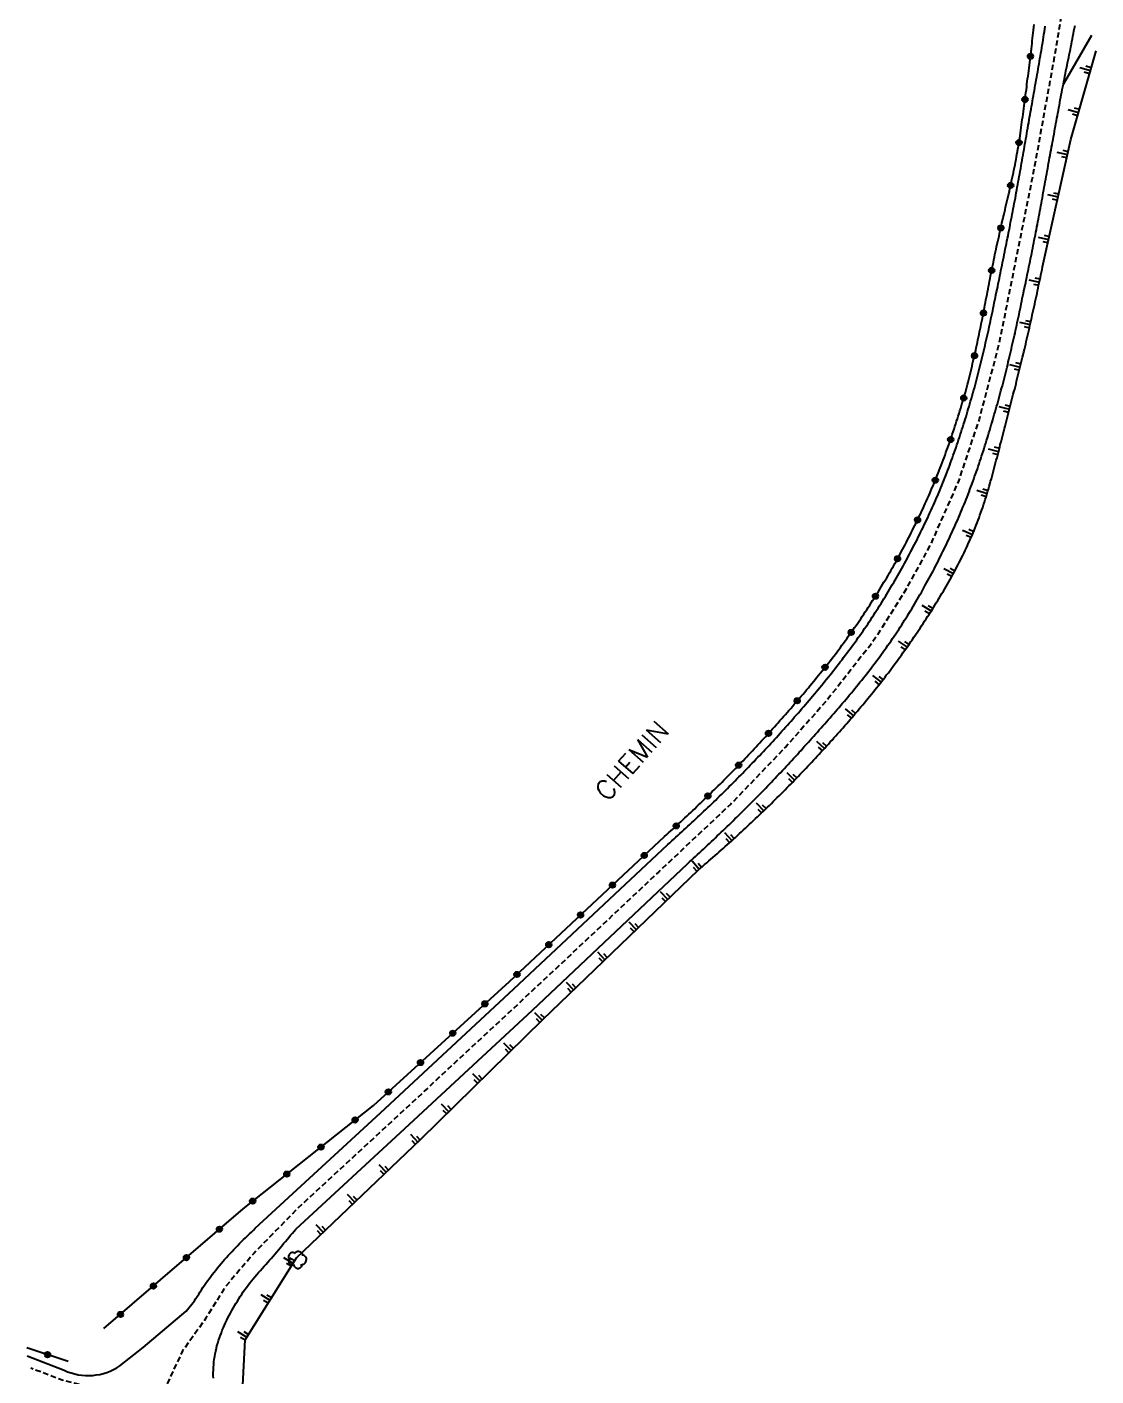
# Model space of a CAD drawing. Header units: millimetres. Extents: x 269514 to 270000, y 126091 to 127000.
# Drawn here: x 269593.7 to 269691.9, y 126585.6 to 126709.5 of the extents above; entities that cross this region are included whole.
import ezdxf
from ezdxf.enums import TextEntityAlignment as Align

# ---------------------------------------------------------------- set-up
doc = ezdxf.new("R2010")
doc.units = ezdxf.units.MM
doc.linetypes.add('DASHED', pattern=[0.75, 0.5, -0.25])
doc.layers.get('0').update_dxf_attribs({"linetype": 'CONTINUOUS'})
for name, color, linetype in [('W0001', 6, 'DASHED'), ('W0008', 7, 'CONTINUOUS'), ('W0211', 2, 'CONTINUOUS'), ('W0300', 7, 'CONTINUOUS'), ('W0302', 3, 'CONTINUOUS'), ('W0322', 7, 'CONTINUOUS'), ('W0989', 7, 'CONTINUOUS')]:
    doc.layers.add(name, color=color, linetype=linetype)
doc.styles.get("Standard").update_dxf_attribs({"font": 'romans.shx', "width": 0.85})

# ---------------------------------------------------------------- blocks, each defined once
blk = doc.blocks.new('T300')
for p, q in [((-0.8, 0.51), (-0.86, 0.34)), ((-0.86, 0.34), (-0.86, 0.17)), ((-0.86, 0.17), (-0.74, 0.06)), ((-0.69, 0.63), (-0.8, 0.51)), ((-0.8, -0.06), (-0.74, 0.06)), ((-0.74, 0.06), (-0.69, 0.11)), ((-0.57, 0.69), (-0.69, 0.63)), ((-0.46, 0.69), (-0.57, 0.69)), ((-0.29, 0.63), (-0.46, 0.69)), ((-0.29, 0.63), (-0.17, 0.74)), ((-0.23, 0.57), (-0.29, 0.63)), ((-0.17, 0.74), (-0.06, 0.8)), ((-0.06, 0.8), (0.06, 0.8)), ((0.06, 0.8), (0.23, 0.74)), ((0.23, 0.74), (0.34, 0.63)), ((0.34, 0.63), (0.4, 0.51)), ((0.46, 0.46), (0.34, 0.46)), ((0.4, 0.51), (0.4, 0.46)), ((0.57, 0.4), (0.46, 0.46)), ((0.57, 0.4), (0.69, 0.29)), ((0.69, 0.29), (0.74, 0.17)), ((0.74, 0.06), (0.69, -0.17)), ((0.74, 0.17), (0.74, 0.06)), ((-0.8, -0.17), (-0.8, -0.06)), ((-0.8, -0.23), (-0.8, -0.17)), ((-0.74, -0.34), (-0.8, -0.23)), ((-0.69, -0.4), (-0.74, -0.34)), ((-0.51, -0.46), (-0.69, -0.4)), ((-0.4, -0.46), (-0.51, -0.46)), ((-0.4, -0.46), (-0.34, -0.46)), ((-0.34, -0.46), (-0.34, -0.4)), ((-0.34, -0.51), (-0.34, -0.46)), ((-0.29, -0.63), (-0.34, -0.51)), ((-0.17, -0.74), (-0.29, -0.63)), ((-0.06, -0.8), (-0.17, -0.74)), ((0.06, -0.8), (-0.06, -0.8)), ((0.17, -0.74), (0.06, -0.8)), ((0.23, -0.69), (0.17, -0.74)), ((0.29, -0.46), (0.23, -0.46)), ((0.29, -0.63), (0.23, -0.69)), ((0.46, -0.4), (0.29, -0.46)), ((0.34, -0.51), (0.29, -0.63)), ((0.34, -0.51), (0.34, -0.46)), ((0.57, -0.34), (0.46, -0.4)), ((0.63, -0.29), (0.57, -0.34)), ((0.69, -0.17), (0.63, -0.29))]:
    blk.add_line(p, q)
blk = doc.blocks.new('t322o')
at = {"color": 0, "linetype": 'Continuous'}
for radius in [0.25, 0.15]:
    blk.add_circle((0, 0), radius, dxfattribs=at)
blk = doc.blocks.new('t211o')
at = {"color": 0, "linetype": 'Continuous'}
for p, q in [((-0.29, 0.5), (-0.29, 0)), ((0, 1), (0, 0)), ((0.29, 0.5), (0.29, 0))]:
    blk.add_line(p, q, dxfattribs=at)

msp = doc.modelspace()

# ---------------------------------------------------------------- linework, layer by layer
at = {"layer": 'W0001', "flags": 128}
msp.add_lwpolyline([(269688.36, 126803), (269684.73, 126802.87), (269681.31, 126802.26), (269678.94, 126801.48), (269676.88, 126798.99), (269676.99, 126797.18), (269677.14, 126793.18), (269677.68, 126788.22), (269679.99, 126777.15), (269682.22, 126768.38), (269683.85, 126761.38), (269685.93, 126751.89), (269687.47, 126744.32), (269688.7, 126737.89), (269689.51, 126732.42), (269689.95, 126726.38), (269689.74, 126719.08), (269689.1, 126712.66), (269688.1, 126706.76), (269686.29, 126696.72), (269683, 126680.31), (269681.19, 126673.44), (269679.29, 126667.76), (269676.73, 126661.95), (269674.35, 126657.6), (269671.39, 126652.94), (269667.19, 126647.61), (269663.46, 126643.39), (269658.39, 126638.11), (269651.77, 126631.88), (269641.19, 126621.92), (269630.24, 126611.73), (269618.64, 126601.01), (269614.6, 126596.86), (269611.92, 126593.72), (269610.19, 126590.89), (269608.04, 126587.88), (269606.32, 126584.24), (269600.78, 126584.24), (269597.06, 126585.16), (269594.09, 126586.3)], dxfattribs=at)
at = {"layer": 'W0008', "flags": 128}
msp.add_lwpolyline([(269593.77, 126587.42), (269597.17, 126586.1, 0.261838), (269602.29, 126586.51), (269604.42, 126588.18), (269608.37, 126591.54), (269609.12, 126592.49), (269609.25, 126592.69), (269609.39, 126592.89), (269609.52, 126593.1), (269609.65, 126593.3), (269609.78, 126593.5), (269609.91, 126593.71), (269610.05, 126593.91), (269610.18, 126594.11), (269610.32, 126594.31), (269610.47, 126594.5), (269610.62, 126594.71), (269610.77, 126594.91), (269610.93, 126595.11), (269611.08, 126595.31), (269611.24, 126595.51), (269611.4, 126595.7), (269611.57, 126595.9), (269611.74, 126596.09), (269611.9, 126596.27), (269612.07, 126596.46), (269612.24, 126596.65), (269612.41, 126596.83), (269612.58, 126597.02), (269612.76, 126597.2), (269612.93, 126597.38), (269613.11, 126597.56), (269613.28, 126597.74), (269613.46, 126597.92), (269613.64, 126598.1), (269613.81, 126598.27), (269613.99, 126598.45), (269614.18, 126598.63), (269614.36, 126598.8), (269614.54, 126598.97), (269614.72, 126599.14), (269626.23, 126609.76), (269638.45, 126621.13), (269652.59, 126634.39), (269652.78, 126634.55), (269652.96, 126634.72), (269653.15, 126634.89), (269653.34, 126635.06), (269653.52, 126635.22), (269653.71, 126635.39), (269653.89, 126635.56), (269654.08, 126635.73), (269654.26, 126635.9), (269654.45, 126636.07), (269654.63, 126636.24), (269654.82, 126636.41), (269655, 126636.58), (269655.18, 126636.75), (269655.37, 126636.92), (269655.55, 126637.09), (269655.73, 126637.26), (269655.91, 126637.44), (269656.1, 126637.61), (269656.28, 126637.78), (269656.46, 126637.96), (269656.64, 126638.13), (269656.82, 126638.3), (269657, 126638.48), (269657.18, 126638.65), (269657.36, 126638.83), (269657.54, 126639), (269657.71, 126639.18), (269657.89, 126639.35), (269658.07, 126639.53), (269658.25, 126639.71), (269658.42, 126639.88), (269658.6, 126640.06), (269658.78, 126640.24), (269658.95, 126640.42), (269659.13, 126640.6), (269659.31, 126640.77), (269659.48, 126640.95), (269659.65, 126641.13), (269659.83, 126641.31), (269660, 126641.49), (269660.18, 126641.67), (269660.35, 126641.85), (269660.52, 126642.03), (269660.7, 126642.22), (269660.87, 126642.4), (269661.04, 126642.58), (269661.21, 126642.76), (269661.38, 126642.95), (269661.55, 126643.13), (269661.73, 126643.31), (269661.9, 126643.5), (269662.07, 126643.68), (269662.24, 126643.86), (269662.4, 126644.05), (269662.57, 126644.23), (269662.74, 126644.42), (269662.91, 126644.61), (269663.08, 126644.79), (269663.25, 126644.98), (269663.41, 126645.17), (269663.58, 126645.35), (269663.75, 126645.54), (269663.92, 126645.73), (269664.09, 126645.92), (269664.25, 126646.11), (269664.42, 126646.3), (269664.59, 126646.49), (269664.75, 126646.68), (269664.92, 126646.87), (269665.08, 126647.06), (269665.25, 126647.25), (269665.41, 126647.45), (269665.58, 126647.64), (269665.74, 126647.83), (269665.9, 126648.02), (269666.07, 126648.22), (269666.23, 126648.41), (269666.39, 126648.6), (269666.55, 126648.8), (269666.71, 126648.99), (269666.87, 126649.19), (269667.03, 126649.38), (269667.19, 126649.58), (269667.35, 126649.78), (269667.51, 126649.97), (269667.67, 126650.17), (269667.82, 126650.37), (269667.98, 126650.57), (269668.13, 126650.76), (269668.29, 126650.96), (269668.44, 126651.16), (269668.6, 126651.36), (269668.75, 126651.56), (269668.9, 126651.77), (269669.05, 126651.97), (269669.21, 126652.17), (269669.36, 126652.37), (269669.51, 126652.58), (269669.65, 126652.78), (269669.8, 126652.98), (269669.95, 126653.19), (269670.1, 126653.4), (269670.24, 126653.6), (269670.39, 126653.81), (269670.53, 126654.02), (269670.68, 126654.23), (269670.82, 126654.43), (269670.96, 126654.64), (269671.1, 126654.85), (269671.24, 126655.06), (269671.38, 126655.27), (269671.51, 126655.48), (269671.65, 126655.69), (269671.78, 126655.9), (269671.92, 126656.11), (269672.05, 126656.32), (269672.19, 126656.53), (269672.32, 126656.74), (269672.45, 126656.96), (269672.58, 126657.17), (269672.71, 126657.38), (269672.84, 126657.59), (269672.97, 126657.81), (269673.09, 126658.02), (269673.22, 126658.24), (269673.35, 126658.45), (269673.47, 126658.67), (269673.6, 126658.88), (269673.72, 126659.1), (269673.84, 126659.32), (269673.97, 126659.53), (269674.09, 126659.75), (269674.21, 126659.97), (269674.33, 126660.19), (269674.45, 126660.41), (269674.57, 126660.63), (269674.68, 126660.85), (269674.8, 126661.07), (269674.92, 126661.29), (269675.03, 126661.51), (269675.15, 126661.73), (269675.26, 126661.95), (269675.38, 126662.17), (269675.49, 126662.39), (269675.6, 126662.62), (269675.71, 126662.84), (269675.82, 126663.06), (269675.93, 126663.29), (269676.04, 126663.51), (269676.15, 126663.74), (269676.26, 126663.96), (269676.37, 126664.19), (269676.47, 126664.41), (269676.58, 126664.64), (269676.68, 126664.87), (269676.79, 126665.09), (269676.89, 126665.32), (269676.99, 126665.55), (269677.09, 126665.77), (269677.19, 126666), (269677.29, 126666.23), (269677.39, 126666.46), (269677.49, 126666.68), (269677.58, 126666.91), (269677.68, 126667.14), (269677.77, 126667.37), (269677.86, 126667.6), (269677.96, 126667.83), (269678.05, 126668.06), (269678.14, 126668.29), (269678.22, 126668.52), (269678.31, 126668.76), (269678.4, 126668.99), (269678.49, 126669.22), (269678.57, 126669.45), (269678.66, 126669.68), (269678.74, 126669.92), (269678.82, 126670.15), (269678.91, 126670.38), (269678.99, 126670.62), (269679.07, 126670.85), (269679.15, 126671.09), (269679.23, 126671.32), (269679.31, 126671.55), (269679.39, 126671.79), (269679.46, 126672.03), (269679.54, 126672.26), (269679.62, 126672.5), (269679.69, 126672.73), (269679.77, 126672.97), (269679.84, 126673.21), (269679.91, 126673.44), (269679.99, 126673.68), (269680.06, 126673.92), (269680.13, 126674.15), (269680.2, 126674.39), (269680.27, 126674.63), (269680.34, 126674.87), (269680.41, 126675.1), (269680.48, 126675.35), (269680.55, 126675.59), (269680.62, 126675.83), (269680.69, 126676.07), (269680.76, 126676.32), (269680.82, 126676.56), (269680.89, 126676.8), (269680.95, 126677.04), (269681.02, 126677.29), (269681.08, 126677.53), (269681.14, 126677.77), (269681.21, 126678.02), (269681.27, 126678.26), (269681.33, 126678.51), (269681.39, 126678.75), (269681.45, 126679), (269681.51, 126679.24), (269681.57, 126679.48), (269681.62, 126679.73), (269681.68, 126679.97), (269681.74, 126680.22), (269681.79, 126680.46), (269681.85, 126680.71), (269681.9, 126680.95), (269681.96, 126681.2), (269682.01, 126681.45), (269682.07, 126681.69), (269682.12, 126681.94), (269682.17, 126682.18), (269682.23, 126682.43), (269682.28, 126682.67), (269682.33, 126682.92), (269682.39, 126683.17), (269682.44, 126683.41), (269682.49, 126683.66), (269682.54, 126683.91), (269682.59, 126684.15), (269682.64, 126684.4), (269682.69, 126684.64), (269682.74, 126684.89), (269682.79, 126685.14), (269682.85, 126685.38), (269682.9, 126685.63), (269682.95, 126685.88), (269683, 126686.12), (269683.05, 126686.37), (269683.1, 126686.62), (269683.15, 126686.86), (269683.2, 126687.11), (269683.25, 126687.36), (269683.3, 126687.6), (269683.35, 126687.85), (269683.4, 126688.1), (269683.45, 126688.34), (269683.5, 126688.59), (269683.55, 126688.83), (269683.6, 126689.08), (269683.65, 126689.33), (269683.7, 126689.57), (269683.75, 126689.82), (269683.8, 126690.07), (269683.85, 126690.31), (269683.9, 126690.56), (269683.95, 126690.81), (269684, 126691.05), (269684.05, 126691.3), (269684.09, 126691.55), (269684.14, 126691.79), (269684.19, 126692.04), (269684.24, 126692.29), (269684.28, 126692.53), (269684.33, 126692.78), (269684.38, 126693.03), (269684.42, 126693.27), (269684.47, 126693.52), (269684.52, 126693.77), (269684.56, 126694.02), (269684.61, 126694.26), (269684.65, 126694.51), (269684.7, 126694.76), (269684.74, 126695), (269684.79, 126695.25), (269684.83, 126695.5), (269684.88, 126695.75), (269684.92, 126695.99), (269684.97, 126696.24), (269685.01, 126696.49), (269685.05, 126696.74), (269685.1, 126696.98), (269685.14, 126697.23), (269685.18, 126697.48), (269685.23, 126697.73), (269685.27, 126697.97), (269685.32, 126698.22), (269685.36, 126698.47), (269685.4, 126698.72), (269685.45, 126698.96), (269685.49, 126699.21), (269685.53, 126699.46), (269685.57, 126699.71), (269685.62, 126699.95), (269685.66, 126700.2), (269685.7, 126700.45), (269685.75, 126700.69), (269685.79, 126700.94), (269685.83, 126701.18), (269685.88, 126701.43), (269685.92, 126701.67), (269685.96, 126701.92), (269686.01, 126702.17), (269686.05, 126702.41), (269686.09, 126702.66), (269686.14, 126702.9), (269686.18, 126703.15), (269686.22, 126703.39), (269686.27, 126703.64), (269686.31, 126703.88), (269686.35, 126704.13), (269686.4, 126704.37), (269686.44, 126704.62), (269686.49, 126704.87), (269686.53, 126705.11), (269686.57, 126705.36), (269686.61, 126705.6), (269686.66, 126705.85), (269686.7, 126706.09), (269686.74, 126706.34), (269686.78, 126706.59), (269686.83, 126706.83), (269686.87, 126707.08), (269686.91, 126707.32), (269686.95, 126707.57), (269686.99, 126707.82), (269687.03, 126708.06), (269687.07, 126708.31), (269687.11, 126708.55), (269687.15, 126708.8), (269687.19, 126709.05), (269687.23, 126709.29), (269687.27, 126709.54)], format="xyb", dxfattribs=at)
msp.add_lwpolyline([(269610.87, 126585.39), (269610.86, 126585.63), (269610.86, 126585.88), (269610.87, 126586.13), (269610.88, 126586.37), (269610.9, 126586.62), (269610.92, 126586.87), (269610.95, 126587.12), (269610.99, 126587.37), (269611.03, 126587.62), (269611.08, 126587.87), (269611.14, 126588.12), (269611.2, 126588.36), (269611.27, 126588.6), (269611.34, 126588.84), (269611.42, 126589.08), (269611.51, 126589.32), (269611.6, 126589.55), (269611.69, 126589.79), (269611.79, 126590.02), (269611.89, 126590.24), (269611.99, 126590.47), (269612.1, 126590.7), (269612.21, 126590.92), (269612.33, 126591.14), (269612.45, 126591.36), (269612.57, 126591.58), (269612.69, 126591.8), (269612.82, 126592.02), (269612.94, 126592.24), (269613.07, 126592.46), (269613.2, 126592.67), (269613.33, 126592.89), (269613.47, 126593.1), (269613.61, 126593.31), (269613.75, 126593.52), (269613.9, 126593.72), (269614.05, 126593.92), (269614.21, 126594.12), (269614.37, 126594.32), (269614.53, 126594.51), (269614.69, 126594.7), (269614.85, 126594.89), (269615.02, 126595.08), (269615.19, 126595.27), (269615.35, 126595.46), (269615.52, 126595.65), (269615.69, 126595.83), (269615.86, 126596.02), (269616.03, 126596.21), (269616.2, 126596.4), (269616.36, 126596.59), (269616.52, 126596.78), (269616.69, 126596.97), (269616.84, 126597.16), (269617, 126597.35), (269617.16, 126597.54), (269617.32, 126597.74), (269617.48, 126597.93), (269617.64, 126598.12), (269617.8, 126598.31), (269617.96, 126598.5), (269618.12, 126598.69), (269618.28, 126598.88), (269618.44, 126599.07), (269628.44, 126608.31), (269640.19, 126619.18), (269654.4, 126632.63), (269654.58, 126632.79), (269654.77, 126632.96), (269654.95, 126633.13), (269655.14, 126633.3), (269655.32, 126633.47), (269655.51, 126633.64), (269655.69, 126633.81), (269655.87, 126633.98), (269656.06, 126634.15), (269656.24, 126634.32), (269656.42, 126634.49), (269656.6, 126634.66), (269656.79, 126634.83), (269656.97, 126635), (269657.15, 126635.18), (269657.33, 126635.35), (269657.51, 126635.52), (269657.69, 126635.69), (269657.87, 126635.87), (269658.05, 126636.04), (269658.23, 126636.21), (269658.41, 126636.39), (269658.59, 126636.56), (269658.77, 126636.74), (269658.95, 126636.91), (269659.13, 126637.09), (269659.3, 126637.26), (269659.48, 126637.44), (269659.66, 126637.62), (269659.84, 126637.79), (269660.01, 126637.97), (269660.19, 126638.15), (269660.36, 126638.32), (269660.54, 126638.5), (269660.72, 126638.68), (269660.89, 126638.86), (269661.07, 126639.04), (269661.24, 126639.21), (269661.41, 126639.39), (269661.59, 126639.57), (269661.76, 126639.75), (269661.94, 126639.93), (269662.11, 126640.11), (269662.28, 126640.29), (269662.45, 126640.48), (269662.63, 126640.66), (269662.8, 126640.84), (269662.97, 126641.02), (269663.14, 126641.2), (269663.31, 126641.38), (269663.48, 126641.57), (269663.65, 126641.75), (269663.82, 126641.93), (269663.99, 126642.12), (269664.16, 126642.3), (269664.33, 126642.49), (269664.5, 126642.67), (269664.67, 126642.86), (269664.84, 126643.04), (269665.01, 126643.23), (269665.17, 126643.41), (269665.34, 126643.6), (269665.51, 126643.78), (269665.68, 126643.97), (269665.84, 126644.16), (269666.01, 126644.35), (269666.18, 126644.53), (269666.34, 126644.72), (269666.51, 126644.91), (269666.68, 126645.1), (269666.84, 126645.28), (269667.01, 126645.47), (269667.18, 126645.66), (269667.34, 126645.85), (269667.51, 126646.04), (269667.67, 126646.23), (269667.84, 126646.42), (269668, 126646.6), (269668.16, 126646.79), (269668.33, 126646.98), (269668.49, 126647.18), (269668.65, 126647.37), (269668.82, 126647.56), (269668.98, 126647.75), (269669.14, 126647.94), (269669.3, 126648.13), (269669.46, 126648.33), (269669.62, 126648.52), (269669.78, 126648.71), (269669.94, 126648.91), (269670.1, 126649.1), (269670.25, 126649.3), (269670.41, 126649.49), (269670.57, 126649.69), (269670.72, 126649.88), (269670.88, 126650.08), (269671.03, 126650.28), (269671.19, 126650.48), (269671.34, 126650.68), (269671.49, 126650.88), (269671.64, 126651.08), (269671.79, 126651.28), (269671.94, 126651.48), (269672.09, 126651.68), (269672.24, 126651.88), (269672.39, 126652.08), (269672.53, 126652.29), (269672.68, 126652.49), (269672.82, 126652.7), (269672.97, 126652.9), (269673.11, 126653.11), (269673.25, 126653.32), (269673.39, 126653.53), (269673.54, 126653.74), (269673.67, 126653.94), (269673.81, 126654.15), (269673.95, 126654.36), (269674.08, 126654.57), (269674.22, 126654.78), (269674.35, 126654.99), (269674.48, 126655.2), (269674.61, 126655.41), (269674.75, 126655.62), (269674.88, 126655.84), (269675.01, 126656.05), (269675.13, 126656.26), (269675.26, 126656.48), (269675.39, 126656.69), (269675.51, 126656.9), (269675.64, 126657.12), (269675.76, 126657.33), (269675.89, 126657.55), (269676.01, 126657.77), (269676.13, 126657.98), (269676.25, 126658.2), (269676.37, 126658.42), (269676.49, 126658.64), (269676.61, 126658.85), (269676.73, 126659.07), (269676.84, 126659.29), (269676.96, 126659.51), (269677.08, 126659.73), (269677.19, 126659.95), (269677.3, 126660.17), (269677.42, 126660.4), (269677.53, 126660.62), (269677.64, 126660.84), (269677.75, 126661.06), (269677.86, 126661.29), (269677.97, 126661.51), (269678.08, 126661.73), (269678.19, 126661.96), (269678.29, 126662.18), (269678.4, 126662.41), (269678.51, 126662.63), (269678.61, 126662.86), (269678.72, 126663.09), (269678.82, 126663.31), (269678.92, 126663.54), (269679.02, 126663.77), (269679.13, 126663.99), (269679.23, 126664.22), (269679.33, 126664.45), (269679.42, 126664.68), (269679.52, 126664.91), (269679.62, 126665.14), (269679.71, 126665.38), (269679.81, 126665.61), (269679.9, 126665.84), (269679.99, 126666.07), (269680.09, 126666.3), (269680.18, 126666.54), (269680.27, 126666.77), (269680.35, 126667), (269680.44, 126667.24), (269680.53, 126667.47), (269680.61, 126667.71), (269680.7, 126667.94), (269680.78, 126668.18), (269680.86, 126668.41), (269680.95, 126668.65), (269681.03, 126668.88), (269681.11, 126669.12), (269681.19, 126669.36), (269681.27, 126669.59), (269681.35, 126669.83), (269681.42, 126670.07), (269681.5, 126670.31), (269681.58, 126670.54), (269681.65, 126670.78), (269681.73, 126671.02), (269681.8, 126671.26), (269681.88, 126671.5), (269681.95, 126671.74), (269682.02, 126671.97), (269682.1, 126672.21), (269682.17, 126672.45), (269682.24, 126672.69), (269682.31, 126672.93), (269682.38, 126673.17), (269682.45, 126673.41), (269682.52, 126673.65), (269682.59, 126673.89), (269682.66, 126674.13), (269682.73, 126674.37), (269682.8, 126674.61), (269682.87, 126674.85), (269682.94, 126675.09), (269683, 126675.33), (269683.07, 126675.57), (269683.13, 126675.81), (269683.2, 126676.05), (269683.26, 126676.29), (269683.33, 126676.53), (269683.39, 126676.77), (269683.45, 126677.02), (269683.51, 126677.26), (269683.58, 126677.5), (269683.64, 126677.74), (269683.7, 126677.98), (269683.76, 126678.22), (269683.82, 126678.46), (269683.87, 126678.71), (269683.93, 126678.95), (269683.99, 126679.19), (269684.05, 126679.43), (269684.1, 126679.67), (269684.16, 126679.92), (269684.21, 126680.16), (269684.27, 126680.4), (269684.33, 126680.64), (269684.38, 126680.89), (269684.43, 126681.13), (269684.49, 126681.37), (269684.54, 126681.61), (269684.59, 126681.86), (269684.65, 126682.1), (269684.7, 126682.34), (269684.75, 126682.59), (269684.8, 126682.83), (269684.86, 126683.07), (269684.91, 126683.32), (269684.96, 126683.56), (269685.01, 126683.8), (269685.06, 126684.05), (269685.11, 126684.29), (269685.16, 126684.53), (269685.21, 126684.78), (269685.26, 126685.02), (269685.31, 126685.26), (269685.37, 126685.51), (269685.42, 126685.75), (269685.47, 126686), (269685.52, 126686.24), (269685.57, 126686.48), (269685.62, 126686.73), (269685.67, 126686.97), (269685.72, 126687.21), (269685.77, 126687.46), (269685.82, 126687.7), (269685.87, 126687.94), (269685.92, 126688.19), (269685.97, 126688.43), (269686.02, 126688.68), (269686.07, 126688.92), (269686.12, 126689.16), (269686.17, 126689.4), (269686.22, 126689.65), (269686.26, 126689.89), (269686.31, 126690.13), (269686.36, 126690.38), (269686.41, 126690.62), (269686.45, 126690.86), (269686.5, 126691.11), (269686.55, 126691.35), (269686.59, 126691.59), (269686.64, 126691.84), (269686.69, 126692.08), (269686.73, 126692.33), (269686.78, 126692.57), (269686.82, 126692.81), (269686.87, 126693.06), (269686.91, 126693.3), (269686.96, 126693.55), (269687, 126693.79), (269687.05, 126694.03), (269687.09, 126694.28), (269687.13, 126694.52), (269687.18, 126694.77), (269687.22, 126695.01), (269687.27, 126695.25), (269687.31, 126695.5), (269687.36, 126695.74), (269687.4, 126695.99), (269687.44, 126696.23), (269687.49, 126696.47), (269687.53, 126696.72), (269687.57, 126696.96), (269687.62, 126697.21), (269687.66, 126697.45), (269687.71, 126697.69), (269687.75, 126697.94), (269687.8, 126698.18), (269687.84, 126698.43), (269687.89, 126698.67), (269687.93, 126698.91), (269687.98, 126699.16), (269688.02, 126699.4), (269688.07, 126699.64), (269688.11, 126699.89), (269688.16, 126700.13), (269688.2, 126700.37), (269688.25, 126700.61), (269688.29, 126700.85), (269688.34, 126701.09), (269688.38, 126701.33), (269688.43, 126701.57), (269688.47, 126701.81), (269688.52, 126702.05), (269688.56, 126702.29), (269688.61, 126702.54), (269688.65, 126702.78), (269688.7, 126703.02), (269688.74, 126703.26), (269688.79, 126703.5), (269688.83, 126703.74), (269688.88, 126703.98), (269688.93, 126704.22), (269688.97, 126704.46), (269689.02, 126704.71), (269689.07, 126704.96), (269689.12, 126705.2), (269689.17, 126705.45), (269689.22, 126705.69), (269689.27, 126705.94), (269689.32, 126706.18), (269689.37, 126706.43), (269689.42, 126706.67), (269689.47, 126706.92), (269689.52, 126707.16), (269689.57, 126707.41), (269689.62, 126707.65), (269689.67, 126707.9), (269689.72, 126708.14), (269689.76, 126708.39), (269689.81, 126708.63), (269689.86, 126708.88), (269689.9, 126709.13), (269689.95, 126709.37), (269690, 126709.62)], dxfattribs=at)
at = {"layer": 'W0211', "flags": 128}
msp.add_lwpolyline([(269688.93, 126704.23), (269691.53, 126708.73)], dxfattribs=at)
at = {"layer": 'W0302', "flags": 128}
msp.add_lwpolyline([(269613.41, 126581.73), (269613.78, 126588.89), (269618.49, 126596.43), (269629.93, 126607.32), (269641.12, 126618.32), (269655.41, 126632.06), (269655.6, 126632.22), (269655.79, 126632.38), (269655.98, 126632.55), (269656.18, 126632.71), (269656.37, 126632.88), (269656.56, 126633.04), (269656.75, 126633.21), (269656.94, 126633.37), (269657.13, 126633.54), (269657.32, 126633.71), (269657.51, 126633.87), (269657.69, 126634.04), (269657.88, 126634.21), (269658.07, 126634.38), (269658.26, 126634.54), (269658.45, 126634.71), (269658.63, 126634.88), (269658.82, 126635.05), (269659, 126635.22), (269659.19, 126635.39), (269659.38, 126635.56), (269659.56, 126635.73), (269659.75, 126635.9), (269659.93, 126636.08), (269660.11, 126636.25), (269660.3, 126636.42), (269660.48, 126636.59), (269660.66, 126636.77), (269660.85, 126636.94), (269661.03, 126637.11), (269661.21, 126637.29), (269661.39, 126637.46), (269661.57, 126637.64), (269661.75, 126637.81), (269661.93, 126637.99), (269662.11, 126638.17), (269662.29, 126638.34), (269662.47, 126638.52), (269662.65, 126638.7), (269662.83, 126638.87), (269663.01, 126639.05), (269663.19, 126639.23), (269663.37, 126639.41), (269663.54, 126639.59), (269663.72, 126639.77), (269663.9, 126639.95), (269664.07, 126640.13), (269664.25, 126640.31), (269664.42, 126640.49), (269664.6, 126640.67), (269664.77, 126640.85), (269664.95, 126641.03), (269665.12, 126641.22), (269665.3, 126641.4), (269665.47, 126641.58), (269665.64, 126641.77), (269665.82, 126641.95), (269665.99, 126642.13), (269666.16, 126642.32), (269666.33, 126642.5), (269666.5, 126642.69), (269666.67, 126642.87), (269666.84, 126643.06), (269667.02, 126643.25), (269667.18, 126643.43), (269667.35, 126643.62), (269667.52, 126643.81), (269667.69, 126643.99), (269667.86, 126644.18), (269668.03, 126644.37), (269668.2, 126644.56), (269668.36, 126644.74), (269668.53, 126644.93), (269668.7, 126645.12), (269668.86, 126645.31), (269669.03, 126645.5), (269669.19, 126645.69), (269669.36, 126645.88), (269669.52, 126646.07), (269669.69, 126646.26), (269669.85, 126646.45), (269670.01, 126646.64), (269670.18, 126646.84), (269670.34, 126647.03), (269670.5, 126647.22), (269670.66, 126647.42), (269670.82, 126647.61), (269670.98, 126647.8), (269671.14, 126648), (269671.3, 126648.19), (269671.46, 126648.39), (269671.62, 126648.59), (269671.77, 126648.78), (269671.93, 126648.98), (269672.09, 126649.18), (269672.24, 126649.37), (269672.4, 126649.57), (269672.55, 126649.77), (269672.7, 126649.97), (269672.86, 126650.17), (269673.01, 126650.37), (269673.16, 126650.57), (269673.31, 126650.77), (269673.46, 126650.98), (269673.61, 126651.18), (269673.76, 126651.38), (269673.91, 126651.59), (269674.06, 126651.79), (269674.2, 126652), (269674.35, 126652.2), (269674.5, 126652.41), (269674.64, 126652.61), (269674.79, 126652.82), (269674.93, 126653.03), (269675.07, 126653.23), (269675.21, 126653.44), (269675.35, 126653.65), (269675.49, 126653.86), (269675.63, 126654.06), (269675.77, 126654.27), (269675.91, 126654.48), (269676.05, 126654.69), (269676.19, 126654.9), (269676.32, 126655.11), (269676.46, 126655.32), (269676.6, 126655.53), (269676.73, 126655.74), (269676.87, 126655.95), (269677, 126656.16), (269677.13, 126656.37), (269677.26, 126656.59), (269677.39, 126656.8), (269677.52, 126657.01), (269677.65, 126657.23), (269677.78, 126657.44), (269677.91, 126657.66), (269678.04, 126657.87), (269678.16, 126658.09), (269678.29, 126658.3), (269678.41, 126658.52), (269678.53, 126658.74), (269678.65, 126658.96), (269678.78, 126659.18), (269678.89, 126659.4), (269679.01, 126659.62), (269679.13, 126659.84), (269679.25, 126660.06), (269679.36, 126660.28), (269679.47, 126660.5), (269679.59, 126660.73), (269679.7, 126660.95), (269679.81, 126661.18), (269679.92, 126661.4), (269680.02, 126661.63), (269680.13, 126661.86), (269680.23, 126662.09), (269680.34, 126662.32), (269680.44, 126662.55), (269680.54, 126662.78), (269680.64, 126663.01), (269680.73, 126663.24), (269680.83, 126663.47), (269680.92, 126663.71), (269681.01, 126663.94), (269681.1, 126664.18), (269681.19, 126664.41), (269681.27, 126664.65), (269681.36, 126664.88), (269681.44, 126665.12), (269681.52, 126665.36), (269681.6, 126665.59), (269681.68, 126665.83), (269681.75, 126666.07), (269681.83, 126666.31), (269681.9, 126666.55), (269681.97, 126666.79), (269682.05, 126667.02), (269682.12, 126667.26), (269682.19, 126667.5), (269682.25, 126667.75), (269682.32, 126667.99), (269682.39, 126668.23), (269682.45, 126668.47), (269682.52, 126668.71), (269682.58, 126668.95), (269682.65, 126669.19), (269682.71, 126669.44), (269682.77, 126669.68), (269682.84, 126669.92), (269682.9, 126670.16), (269682.96, 126670.41), (269683.02, 126670.65), (269683.08, 126670.89), (269683.14, 126671.13), (269683.21, 126671.38), (269683.27, 126671.62), (269683.33, 126671.86), (269683.39, 126672.1), (269683.45, 126672.35), (269683.51, 126672.59), (269683.57, 126672.83), (269683.64, 126673.07), (269683.7, 126673.32), (269683.76, 126673.56), (269683.82, 126673.8), (269683.89, 126674.04), (269683.95, 126674.28), (269684.02, 126674.53), (269684.08, 126674.77), (269684.14, 126675.01), (269684.21, 126675.25), (269684.27, 126675.5), (269684.33, 126675.74), (269684.39, 126675.98), (269684.46, 126676.22), (269684.52, 126676.47), (269684.58, 126676.71), (269684.64, 126676.95), (269684.7, 126677.19), (269684.76, 126677.44), (269684.82, 126677.68), (269684.88, 126677.92), (269684.94, 126678.17), (269685, 126678.41), (269685.06, 126678.65), (269685.12, 126678.9), (269685.18, 126679.14), (269685.24, 126679.38), (269685.29, 126679.63), (269685.35, 126679.87), (269685.41, 126680.11), (269685.47, 126680.36), (269685.52, 126680.6), (269685.58, 126680.84), (269685.64, 126681.09), (269685.69, 126681.33), (269685.75, 126681.58), (269685.81, 126681.82), (269685.86, 126682.06), (269685.92, 126682.31), (269685.97, 126682.55), (269686.03, 126682.8), (269686.08, 126683.04), (269686.14, 126683.28), (269686.19, 126683.53), (269686.24, 126683.77), (269686.3, 126684.02), (269686.35, 126684.26), (269686.4, 126684.51), (269686.46, 126684.75), (269686.51, 126685), (269686.56, 126685.24), (269686.61, 126685.49), (269686.66, 126685.73), (269686.72, 126685.98), (269686.77, 126686.22), (269686.82, 126686.47), (269686.87, 126686.71), (269686.92, 126686.96), (269686.97, 126687.2), (269687.02, 126687.45), (269689.61, 126699.16), (269691.93, 126707.3)], dxfattribs=at)
at = {"layer": 'W0322', "flags": 128}
for points in [[(269600.81, 126589.93), (269613.59, 126600.94), (269625.58, 126610.43), (269638.06, 126621.81), (269652.31, 126635.14), (269652.5, 126635.3), (269652.68, 126635.47), (269652.87, 126635.64), (269653.05, 126635.81), (269653.24, 126635.98), (269653.42, 126636.15), (269653.61, 126636.32), (269653.79, 126636.49), (269653.98, 126636.66), (269654.16, 126636.83), (269654.34, 126637), (269654.53, 126637.17), (269654.71, 126637.34), (269654.89, 126637.51), (269655.07, 126637.68), (269655.25, 126637.85), (269655.43, 126638.03), (269655.62, 126638.2), (269655.8, 126638.37), (269655.98, 126638.55), (269656.16, 126638.72), (269656.33, 126638.9), (269656.51, 126639.07), (269656.69, 126639.25), (269656.87, 126639.42), (269657.05, 126639.6), (269657.23, 126639.77), (269657.4, 126639.95), (269657.58, 126640.13), (269657.76, 126640.3), (269657.93, 126640.48), (269658.11, 126640.66), (269658.29, 126640.84), (269658.46, 126641.01), (269658.64, 126641.19), (269658.81, 126641.37), (269658.98, 126641.55), (269659.16, 126641.73), (269659.33, 126641.91), (269659.51, 126642.09), (269659.68, 126642.27), (269659.85, 126642.45), (269660.02, 126642.63), (269660.2, 126642.82), (269660.37, 126643), (269660.54, 126643.18), (269660.71, 126643.36), (269660.88, 126643.55), (269661.05, 126643.73), (269661.22, 126643.91), (269661.39, 126644.1), (269661.56, 126644.28), (269661.73, 126644.47), (269661.9, 126644.65), (269662.06, 126644.84), (269662.23, 126645.02), (269662.4, 126645.21), (269662.57, 126645.4), (269662.73, 126645.58), (269662.9, 126645.77), (269663.07, 126645.96), (269663.23, 126646.14), (269663.4, 126646.33), (269663.56, 126646.52), (269663.72, 126646.7), (269663.89, 126646.89), (269664.05, 126647.08), (269664.21, 126647.27), (269664.38, 126647.46), (269664.54, 126647.65), (269664.7, 126647.84), (269664.86, 126648.02), (269665.02, 126648.21), (269665.19, 126648.4), (269665.35, 126648.6), (269665.51, 126648.79), (269665.66, 126648.98), (269665.82, 126649.17), (269665.98, 126649.36), (269666.14, 126649.55), (269666.3, 126649.75), (269666.45, 126649.94), (269666.61, 126650.13), (269666.77, 126650.33), (269666.92, 126650.52), (269667.08, 126650.72), (269667.23, 126650.91), (269667.39, 126651.11), (269667.54, 126651.3), (269667.69, 126651.5), (269667.84, 126651.7), (269667.99, 126651.89), (269668.15, 126652.09), (269668.3, 126652.29), (269668.45, 126652.49), (269668.59, 126652.69), (269668.74, 126652.89), (269668.89, 126653.09), (269669.04, 126653.29), (269669.18, 126653.49), (269669.33, 126653.7), (269669.47, 126653.9), (269669.62, 126654.1), (269669.76, 126654.31), (269669.9, 126654.51), (269670.04, 126654.72), (269670.19, 126654.92), (269670.33, 126655.13), (269670.46, 126655.34), (269670.6, 126655.54), (269670.74, 126655.75), (269670.88, 126655.96), (269671.01, 126656.16), (269671.15, 126656.37), (269671.28, 126656.58), (269671.41, 126656.79), (269671.55, 126657), (269671.68, 126657.21), (269671.81, 126657.42), (269671.94, 126657.63), (269672.07, 126657.84), (269672.2, 126658.05), (269672.33, 126658.26), (269672.45, 126658.48), (269672.58, 126658.69), (269672.71, 126658.9), (269672.83, 126659.11), (269672.96, 126659.33), (269673.08, 126659.54), (269673.2, 126659.76), (269673.32, 126659.97), (269673.45, 126660.19), (269673.57, 126660.4), (269673.69, 126660.62), (269673.81, 126660.84), (269673.93, 126661.05), (269674.04, 126661.27), (269674.16, 126661.49), (269674.28, 126661.71), (269674.39, 126661.93), (269674.51, 126662.15), (269674.62, 126662.37), (269674.73, 126662.59), (269674.85, 126662.81), (269674.96, 126663.03), (269675.07, 126663.25), (269675.18, 126663.47), (269675.29, 126663.69), (269675.4, 126663.92), (269675.51, 126664.14), (269675.61, 126664.36), (269675.72, 126664.59), (269675.83, 126664.81), (269675.93, 126665.03), (269676.04, 126665.26), (269676.14, 126665.49), (269676.25, 126665.72), (269676.35, 126665.95), (269676.45, 126666.18), (269676.56, 126666.41), (269676.66, 126666.64), (269676.76, 126666.87), (269676.86, 126667.11), (269676.96, 126667.34), (269677.05, 126667.57), (269677.15, 126667.81), (269677.24, 126668.04), (269677.34, 126668.27), (269677.43, 126668.51), (269677.53, 126668.74), (269677.62, 126668.98), (269677.71, 126669.21), (269677.8, 126669.45), (269677.89, 126669.68), (269677.98, 126669.92), (269678.06, 126670.16), (269678.15, 126670.39), (269678.24, 126670.63), (269678.32, 126670.87), (269678.41, 126671.1), (269678.49, 126671.34), (269678.57, 126671.58), (269678.65, 126671.82), (269678.73, 126672.06), (269678.82, 126672.3), (269678.89, 126672.54), (269678.97, 126672.78), (269679.05, 126673.02), (269679.13, 126673.26), (269679.21, 126673.5), (269679.28, 126673.74), (269679.36, 126673.98), (269679.43, 126674.22), (269679.5, 126674.46), (269679.58, 126674.7), (269679.65, 126674.95), (269679.72, 126675.19), (269679.79, 126675.43), (269679.86, 126675.67), (269679.93, 126675.91), (269679.99, 126676.15), (269680.06, 126676.39), (269680.12, 126676.63), (269680.19, 126676.87), (269680.25, 126677.11), (269680.31, 126677.36), (269680.37, 126677.6), (269680.43, 126677.84), (269680.49, 126678.08), (269680.55, 126678.32), (269680.6, 126678.57), (269680.66, 126678.81), (269680.72, 126679.05), (269680.77, 126679.29), (269680.83, 126679.54), (269680.88, 126679.78), (269680.93, 126680.02), (269680.99, 126680.27), (269681.04, 126680.51), (269681.09, 126680.76), (269681.14, 126681), (269681.19, 126681.24), (269681.24, 126681.49), (269681.29, 126681.73), (269681.34, 126681.98), (269681.39, 126682.22), (269681.44, 126682.46), (269681.49, 126682.71), (269681.54, 126682.95), (269681.59, 126683.2), (269681.63, 126683.44), (269681.68, 126683.69), (269681.73, 126683.93), (269681.78, 126684.18), (269681.82, 126684.42), (269681.87, 126684.66), (269681.92, 126684.91), (269681.97, 126685.15), (269682.01, 126685.4), (269682.06, 126685.64), (269682.11, 126685.89), (269682.16, 126686.13), (269682.21, 126686.38), (269682.25, 126686.62), (269682.3, 126686.87), (269682.35, 126687.11), (269682.4, 126687.35), (269682.45, 126687.6), (269682.5, 126687.84), (269682.55, 126688.09), (269682.6, 126688.33), (269682.65, 126688.57), (269682.7, 126688.82), (269682.75, 126689.06), (269682.8, 126689.3), (269682.86, 126689.55), (269682.91, 126689.79), (269682.96, 126690.03), (269683.02, 126690.27), (269683.07, 126690.52), (269683.13, 126690.76), (269683.18, 126691), (269683.24, 126691.24), (269683.29, 126691.48), (269683.35, 126691.72), (269683.41, 126691.97), (269683.46, 126692.21), (269683.52, 126692.45), (269683.58, 126692.69), (269683.63, 126692.93), (269683.69, 126693.18), (269683.74, 126693.42), (269683.8, 126693.66), (269683.85, 126693.9), (269683.91, 126694.14), (269683.97, 126694.38), (269684.02, 126694.63), (269684.07, 126694.87), (269684.13, 126695.11), (269684.18, 126695.35), (269684.23, 126695.6), (269684.28, 126695.84), (269684.34, 126696.08), (269684.39, 126696.32), (269684.44, 126696.57), (269684.49, 126696.81), (269684.53, 126697.05), (269684.58, 126697.3), (269684.63, 126697.54), (269684.67, 126697.78), (269684.72, 126698.03), (269684.76, 126698.27), (269684.8, 126698.52), (269684.84, 126698.76), (269684.88, 126699.01), (269684.92, 126699.25), (269684.96, 126699.5), (269684.99, 126699.74), (269685.03, 126699.99), (269685.06, 126700.24), (269685.09, 126700.49), (269685.13, 126700.74), (269685.16, 126700.99), (269685.2, 126701.23), (269685.23, 126701.48), (269685.26, 126701.73), (269685.3, 126701.98), (269685.33, 126702.23), (269685.36, 126702.48), (269685.39, 126702.73), (269685.43, 126702.98), (269685.46, 126703.22), (269685.49, 126703.47), (269685.53, 126703.72), (269685.56, 126703.97), (269685.59, 126704.22), (269685.62, 126704.47), (269685.65, 126704.72), (269685.69, 126704.97), (269685.72, 126705.22), (269685.75, 126705.46), (269685.78, 126705.71), (269685.81, 126705.96), (269685.84, 126706.21), (269685.87, 126706.46), (269685.9, 126706.71), (269685.93, 126706.96), (269685.96, 126707.21), (269685.99, 126707.46), (269686.02, 126707.71), (269686.05, 126707.95), (269686.08, 126708.2), (269686.11, 126708.45), (269686.14, 126708.7), (269686.17, 126708.95), (269686.2, 126709.2), (269686.23, 126709.45), (269686.25, 126709.7)], [(269597.54, 126586.92), (269593.75, 126588.15)]]:
    msp.add_lwpolyline(points, dxfattribs=at)

# ---------------------------------------------------------------- block references
at = {"layer": 'W0211'}
for p, rotation in [((269691.41, 126705.49), 74.1371690750325), ((269690.32, 126701.64), 74.1371690750325), ((269689.31, 126697.77), 77.49739725644496), ((269688.44, 126693.87), 77.49739725644496), ((269687.58, 126689.96), 77.49739725644496), ((269686.73, 126686.05), 78.22405107477164), ((269685.88, 126682.14), 77.23010250933724), ((269684.96, 126678.25), 76.23592951792244), ((269683.98, 126674.37), 75.242130526498), ((269682.98, 126670.5), 75.7684978813538), ((269681.93, 126666.64), 73.10559533592387), ((269680.58, 126662.88), 66.9552715320348), ((269678.83, 126659.28), 61.48385355650147), ((269676.79, 126655.84), 57.55881331444616), ((269674.57, 126652.51), 54.99814294061581), ((269672.19, 126649.3), 51.85878969767702), ((269669.65, 126646.21), 49.36101645224939), ((269666.99, 126643.22), 47.51507020252131), ((269664.25, 126640.31), 45.86864299173924), ((269661.42, 126637.49), 44.0153931546569), ((269658.49, 126634.76), 42.16153709476445), ((269655.48, 126632.12), 40.31094993455664), ((269652.6, 126629.35), 43.87610220751289), ((269649.71, 126626.58), 43.87610220751289), ((269646.83, 126623.81), 43.87610220751289), ((269643.95, 126621.04), 43.87610220751289), ((269641.06, 126618.26), 44.49935963144421), ((269638.21, 126615.46), 44.49935963144421), ((269635.36, 126612.65), 44.49935963144421), ((269632.5, 126609.85), 44.49935963144421), ((269629.65, 126607.05), 43.59438395133873), ((269626.75, 126604.29), 43.59438395133873), ((269623.85, 126601.54), 43.59438395133873), ((269620.96, 126598.78), 43.59438395133873), ((269618.17, 126595.93), 58.03945942311051), ((269616.06, 126592.53), 58.03945942311051), ((269613.94, 126589.14), 58.03945942311051)]:
    msp.add_blockref('t211o', p, dxfattribs=dict(at, rotation=rotation))
at = {"layer": 'W0300'}
msp.add_blockref('T300', (269618.64, 126596.23), dxfattribs=at)
at = {"layer": 'W0322'}
for p, rotation in [((269685.91, 126706.79), 83.04758472725858), ((269685.41, 126702.82), 82.48811612278378), ((269684.86, 126698.86), 80.81565653429776), ((269684.09, 126694.93), 77.52309254649037), ((269683.19, 126691.03), 77.0555076433055), ((269682.35, 126687.12), 78.6686248241247), ((269681.59, 126683.2), 78.84985298780846), ((269680.77, 126679.28), 77.20196157263966), ((269679.78, 126675.4), 73.79621534075027), ((269678.58, 126671.59), 71.05530833670957), ((269677.17, 126667.85), 67.7751092152592), ((269675.54, 126664.2), 64.29649070921603), ((269673.7, 126660.64), 61.1775125769384), ((269671.67, 126657.2), 57.84185103942783), ((269669.45, 126653.87), 54.50368624525181), ((269667.04, 126650.67), 51.51366671439991), ((269664.49, 126647.59), 49.31656173922287), ((269661.85, 126644.6), 47.68070986004906), ((269659.11, 126641.68), 45.93427375834774), ((269656.28, 126638.85), 44.18631415715636), ((269653.38, 126636.1), 42.44008098987446), ((269650.44, 126633.39), 43.06822792933759), ((269647.52, 126630.66), 43.06822792933759), ((269644.59, 126627.92), 43.06822792933759), ((269641.67, 126625.19), 43.06822792933759), ((269638.75, 126622.46), 43.06822792933759), ((269635.8, 126619.76), 42.37505895813688), ((269632.85, 126617.06), 42.37505895813688), ((269629.89, 126614.37), 42.37505895813688), ((269626.94, 126611.67), 42.37505895813688), ((269623.88, 126609.09), 38.37888498253364), ((269620.75, 126606.6), 38.37888498253364), ((269617.61, 126604.12), 38.37888498253364), ((269614.48, 126601.64), 38.37888498253364), ((269611.42, 126599.06), 40.74420217284461), ((269608.39, 126596.45), 40.74420217284461), ((269605.36, 126593.84), 40.74420217284461), ((269602.33, 126591.23), 40.74420217284461), ((269595.64, 126587.54), 161.9574144917586)]:
    msp.add_blockref('t322o', p, dxfattribs=dict(at, rotation=rotation))

# ---------------------------------------------------------------- texts
at = {"layer": 'W0989'}
msp.add_text('CHEMIN', height=1.75, rotation=48.4778, dxfattribs=at).set_placement((269649.29, 126642.1), align=Align.MIDDLE)

doc.saveas('drawing.dxf')
